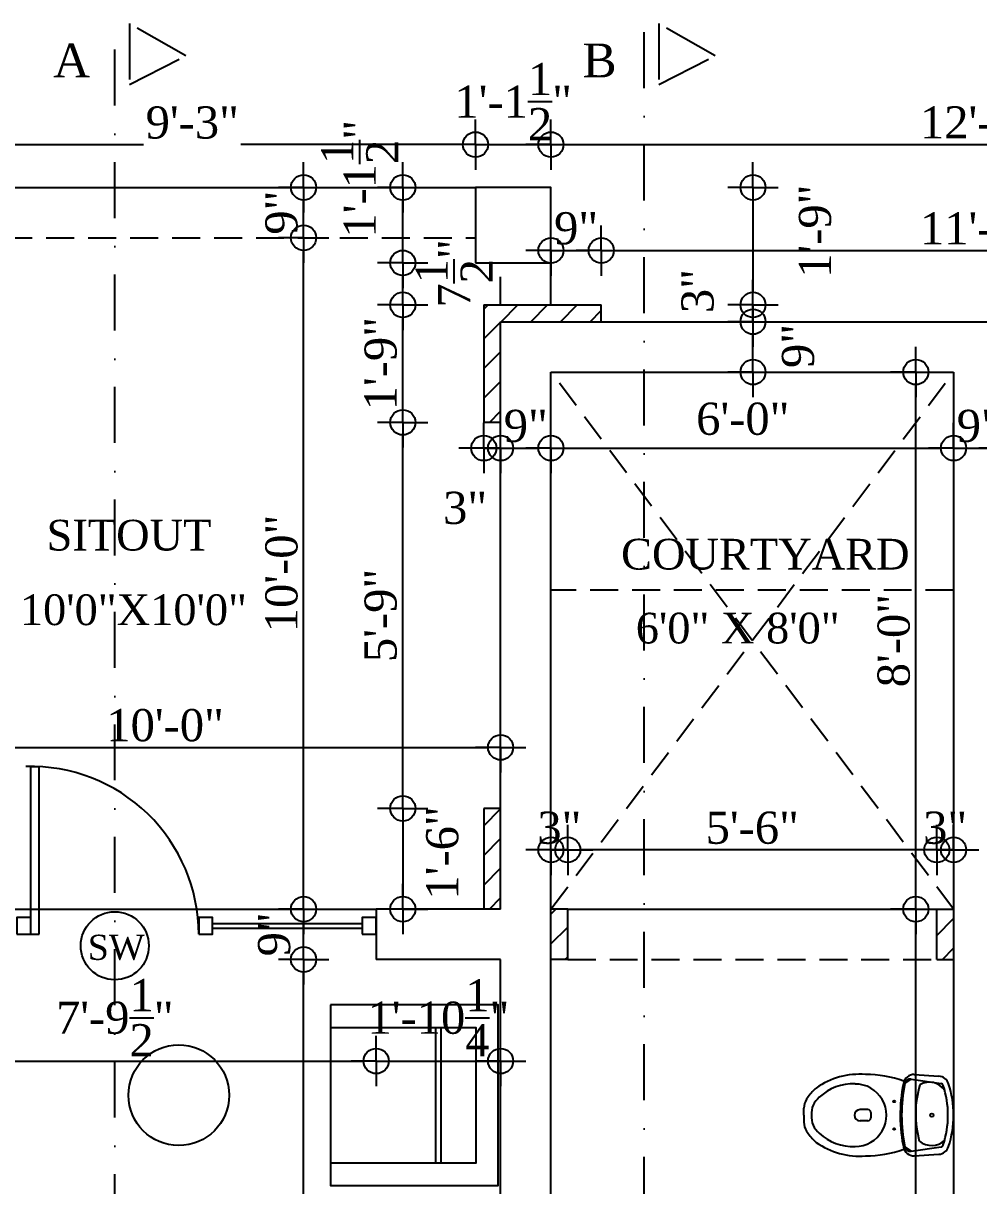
# Model space of a CAD drawing. Extents: x -4781 to 3971, y -2954 to -1072.
# Drawn here: x -2886.6 to -2715.7, y -1892.1 to -1684.3 of the extents above; entities that cross this region are included whole.
import ezdxf

# ---------------------------------------------------------------- set-up
doc = ezdxf.new("R2010")
doc.units = 0
doc.header["$LTSCALE"] = 20
doc.header["$MEASUREMENT"] = 0
doc.header["$PDMODE"] = 34
doc.linetypes.add('DASHDOT', pattern=[1, 0.5, -0.25, 0, -0.25])
doc.linetypes.add('HIDDEN', pattern=[0.375, 0.25, -0.125])
doc.layers.get('0').update_dxf_attribs({"linetype": 'CONTINUOUS'})
doc.layers.get('DEFPOINTS').update_dxf_attribs({"linetype": 'CONTINUOUS'})
for name, color, linetype in [('DIMLINE', 254, 'CONTINUOUS'), ('FURN', 10, 'CONTINUOUS'), ('glass', 4, 'CONTINUOUS'), ('PLUMBING', 6, 'CONTINUOUS'), ('sec', 13, 'DASHDOT'), ('text', 2, 'CONTINUOUS'), ('wall', 13, 'CONTINUOUS'), ('windowtext', 2, 'CONTINUOUS')]:
    doc.layers.add(name, color=color, linetype=linetype)
doc.styles.add('DIMTEXT', font='times_1.ttf')
doc.styles.add('style5', font='times_1.ttf')
doc.dimstyles.new('ARCH_48_0', dxfattribs={"dimtxt": 5.75, "dimasz": 2.25, "dimexe": 0.25, "dimexo": 0, "dimgap": 1, "dimtad": 1, "dimzin": 3, "dimdsep": 46, "dimlunit": 4, "dimtxsty": 'DIMTEXT', "dimblk": 'BLK', "dimcen": 0, "dimdle": 0.09375, "dimse1": 1, "dimse2": 1, "dimclrd": 254, "dimclrt": 3, "dimadec": 1, "dimazin": 0, "dimtfac": 1, "dimtix": 1, "dimtmove": 2, "dimatfit": 3, "dimldrblk": 'NONE', "dimfxl": 0.25, "dimtvp": 1.4625, "dimtolj": 1, "dimtzin": 15, "dimarcsym": 0})

# ---------------------------------------------------------------- blocks, each defined once
blk = doc.blocks.new('A$C43594A4A')
at = {"layer": 'FURN'}
for p, q in [((4, 19.78), (28.25, 19.78)), ((4, 18.77), (28.25, 18.77)), ((4, 0), (28.25, 0))]:
    blk.add_line(p, q, dxfattribs=at)
blk.add_lwpolyline([(0, 0), (4, 0), (4, 26), (28.25, 26), (28.25, 0), (32.25, 0), (32.25, 30), (0, 30)], close=True, dxfattribs=at)
blk = doc.blocks.new('200028')
at = {"layer": 'PLUMBING'}
for points in [[(4.51, 3.33, 1), (4.19, 3.33, 1)], [(4.19, -1.59, 1), (4.51, -1.59, 1)]]:
    blk.add_hatch(color=256, dxfattribs=at).paths.add_polyline_path(points)
for p, q in [((6.25, 6.51), (7.37, 7.3)), ((7.37, 7.3), (12.73, 6.53)), ((7.96, 8.15), (12.33, 7.85)), ((-11.79, 0.87), (-11.79, 2.11)), ((-11.79, 0.87), (-11.79, -0.37)), ((-0.34, 1.87), (-1.73, 1.87)), ((0.16, 1.37), (0.16, 0.37)), ((-0.34, -0.13), (-1.73, -0.13)), ((6.25, -4.77), (7.37, -5.57)), ((7.37, -5.57), (12.73, -4.79)), ((7.96, -6.42), (12.33, -6.11))]:
    blk.add_line(p, q, dxfattribs=at)
for centre, radius in [((4.35, 3.33), 0.156), ((11.09, 0.87), 0.312), ((4.35, -1.59), 0.156)]:
    blk.add_circle(centre, radius, dxfattribs=at)
for centre, radius, start, end in [((-1.79, -5.38), 13.57, 85.6873, 125.1099), ((-3.1, -2.14), 8.6, 86.8837, 133.6869), ((-2.58, 0.87), 5.57, 269.4196, 90.5804), ((-1.08, -13.97), 22.13, 71.0966, 89.1989), ((34.56, 0.87), 29.12, 168.7614, 192.0802), ((34.56, 0.87), 28.87, 168.7311, 191.2689), ((7.96, 6.15), 2, 90, 168.7614), ((7.23, 6.32), 1, 81.7925, 168.7311), ((26.7, 1.08), 18.5, 163.6925, 195.267), ((10.67, 3.52), 3.25, 32.7982, 121.967), ((12.19, 5.86), 2, 18.0394, 86.0298), ((12.66, 6.04), 0.5, 18.136, 81.7925), ((-3.12, 0.87), 18.1, 341.9606, 18.0394), ((-3.12, -1.48), 9.71, 134.7032, 147.6541), ((-7.84, 3.29), 3, 125.7546, 134.7032), ((-3.12, 0.87), 17.1, 341.864, 18.136), ((-8.79, 2.11), 3, 147.6541, 180), ((-6.7, 1.14), 3.75, 128.5444, 184.146), ((-6.7, 0.6), 3.75, 175.854, 231.4556), ((-1.73, 0.87), 1, 90, 180), ((-1.73, 0.87), 1, 180, 270), ((-0.34, 1.37), 0.5, 0, 90), ((-0.34, 0.37), 0.5, 270, 0), ((-8.79, -0.37), 3, 180, 212.3459), ((-3.12, 3.22), 9.71, 212.3459, 225.2968), ((-7.84, -1.55), 3, 225.2968, 234.2454), ((-1.79, 7.11), 13.57, 234.8901, 274.3127), ((-3.1, 3.88), 8.6, 226.3131, 273.1163), ((11.03, -1.03), 3.51, 231.7336, 311.9036), ((-1.08, 15.71), 22.13, 270.8011, 288.9034), ((7.96, -4.42), 2, 191.2386, 270), ((7.23, -4.58), 1, 191.2689, 278.2075), ((12.19, -4.12), 2, 273.9702, 341.9606), ((12.66, -4.3), 0.5, 278.2075, 341.864)]:
    blk.add_arc(centre, radius, start, end, dxfattribs=at)
blk = doc.blocks.new('BLK')
for q in [(0, 2), (-2, 0), (2, 0), (0, -2)]:
    blk.add_line((0, 0), q)
blk.add_circle((0, 0), 1)
blk = doc.blocks.new('*D373')
at = {"layer": 'DEFPOINTS', "color": 0, "lineweight": -2, "transparency": 16777216}
for p in [(-2916.96, -1851.65), (-2823.46, -1851.65), (-2823.46, -1869.8)]:
    blk.add_point(p, dxfattribs=at)
at = {"layer": 'DIMLINE', "color": 254, "lineweight": -2, "transparency": 16777216}
blk.add_line((-2914.71, -1869.8), (-2825.71, -1869.8), dxfattribs=at)
at = {"layer": 'DIMLINE', "color": 254, "lineweight": -2, "transparency": 16777216, "xscale": 2.25, "yscale": 2.25, "zscale": 2.25, "rotation": 180}
blk.add_blockref('BLK', (-2916.96, -1869.8), dxfattribs=at)
at = {"layer": 'DIMLINE', "color": 254, "lineweight": -2, "transparency": 16777216, "xscale": 2.25, "yscale": 2.25, "zscale": 2.25}
blk.add_blockref('BLK', (-2823.46, -1869.8), dxfattribs=at)
at = {"layer": 'DIMLINE', "color": 3, "lineweight": -2, "transparency": 16777216, "insert": (-2870.21, -1862.05), "char_height": 5.75, "attachment_point": 5, "style": 'DIMTEXT'}
blk.add_mtext('\\A1;7\'-9{\\H1.000000x;\\S1/2;}"', dxfattribs=at)
blk = doc.blocks.new('_None')
blk = doc.blocks.new('*D374')
at = {"layer": 'DEFPOINTS', "color": 0, "lineweight": -2, "transparency": 16777216}
for p in [(-2823.46, -1851.65), (-2801.21, -1856.15), (-2801.21, -1869.8)]:
    blk.add_point(p, dxfattribs=at)
at = {"layer": 'DIMLINE', "color": 254, "lineweight": -2, "transparency": 16777216}
for p, q in [((-2825.71, -1869.8), (-2827.96, -1869.8)), ((-2823.46, -1869.8), (-2801.21, -1869.8)), ((-2798.96, -1869.8), (-2796.71, -1869.8))]:
    blk.add_line(p, q, dxfattribs=at)
at = {"layer": 'DIMLINE', "color": 254, "lineweight": -2, "transparency": 16777216, "xscale": 2.25, "yscale": 2.25, "zscale": 2.25}
blk.add_blockref('BLK', (-2823.46, -1869.8), dxfattribs=at)
at = {"layer": 'DIMLINE', "color": 254, "lineweight": -2, "transparency": 16777216, "xscale": 2.25, "yscale": 2.25, "zscale": 2.25, "rotation": 180}
blk.add_blockref('BLK', (-2801.21, -1869.8), dxfattribs=at)
at = {"layer": 'DIMLINE', "color": 3, "lineweight": -2, "transparency": 16777216, "insert": (-2812.33, -1862.06), "char_height": 5.75, "attachment_point": 5, "style": 'DIMTEXT'}
blk.add_mtext('\\A1;1\'-10{\\H1.000000x;\\S1/4;}"', dxfattribs=at)
blk = doc.blocks.new('*D376')
at = {"layer": 'DEFPOINTS', "color": 0, "lineweight": -2, "transparency": 16777216}
for p in [(-2836.45, -1851.65), (-2823.46, -1851.65), (-2801.21, -2031.65)]:
    blk.add_point(p, dxfattribs=at)
at = {"layer": 'DIMLINE', "color": 254, "lineweight": -2, "transparency": 16777216}
blk.add_line((-2836.45, -2029.4), (-2836.45, -1853.9), dxfattribs=at)
at = {"layer": 'DIMLINE', "color": 254, "lineweight": -2, "transparency": 16777216, "xscale": 2.25, "yscale": 2.25, "zscale": 2.25}
for p, rotation in [((-2836.45, -1851.65), 90), ((-2836.45, -2031.65), 270)]:
    blk.add_blockref('BLK', p, dxfattribs=dict(at, rotation=rotation))
at = {"layer": 'DIMLINE', "color": 3, "lineweight": -2, "transparency": 16777216, "insert": (-2840.37, -1941.65), "char_height": 5.75, "attachment_point": 5, "rotation": 90, "style": 'DIMTEXT'}
blk.add_mtext('\\A1;15\'-0"', dxfattribs=at)
blk = doc.blocks.new('*D377')
at = {"layer": 'DEFPOINTS', "color": 0, "lineweight": -2, "transparency": 16777216}
for p in [(-2836.45, -1842.65), (-2814.21, -1842.65), (-2823.46, -1851.65)]:
    blk.add_point(p, dxfattribs=at)
at = {"layer": 'DIMLINE', "color": 254, "lineweight": -2, "transparency": 16777216}
blk.add_line((-2836.45, -1849.4), (-2836.45, -1844.9), dxfattribs=at)
at = {"layer": 'DIMLINE', "color": 254, "lineweight": -2, "transparency": 16777216, "xscale": 2.25, "yscale": 2.25, "zscale": 2.25}
for p, rotation in [((-2836.45, -1842.65), 90), ((-2836.45, -1851.65), 270)]:
    blk.add_blockref('BLK', p, dxfattribs=dict(at, rotation=rotation))
at = {"layer": 'DIMLINE', "color": 3, "lineweight": -2, "transparency": 16777216, "insert": (-2841.69, -1847.15), "char_height": 5.75, "attachment_point": 5, "rotation": 90, "style": 'DIMTEXT'}
blk.add_mtext('\\A1;9"', dxfattribs=at)
blk = doc.blocks.new('*D390')
at = {"layer": 'DEFPOINTS', "color": 0, "lineweight": -2, "transparency": 16777216}
for p in [(-2756.21, -1842.65), (-2726.97, -1842.65), (-2752.68, -1983.65)]:
    blk.add_point(p, dxfattribs=at)
at = {"layer": 'DIMLINE', "color": 254, "lineweight": -2, "transparency": 16777216}
blk.add_line((-2726.97, -1981.4), (-2726.97, -1844.9), dxfattribs=at)
at = {"layer": 'DIMLINE', "color": 254, "lineweight": -2, "transparency": 16777216, "xscale": 2.25, "yscale": 2.25, "zscale": 2.25}
for p, rotation in [((-2726.97, -1842.65), 90), ((-2726.97, -1983.65), 270)]:
    blk.add_blockref('BLK', p, dxfattribs=dict(at, rotation=rotation))
at = {"layer": 'DIMLINE', "color": 3, "lineweight": -2, "transparency": 16777216, "insert": (-2730.9, -1913.15), "char_height": 5.75, "attachment_point": 5, "rotation": 90, "style": 'DIMTEXT'}
blk.add_mtext('\\A1;11\'-9"', dxfattribs=at)
blk = doc.blocks.new('*D391')
at = {"layer": 'DEFPOINTS', "color": 0, "lineweight": -2, "transparency": 16777216}
for p in [(-2778.71, -1746.65), (-2726.97, -1746.65), (-2789.21, -1842.65)]:
    blk.add_point(p, dxfattribs=at)
at = {"layer": 'DIMLINE', "color": 254, "lineweight": -2, "transparency": 16777216}
blk.add_line((-2726.97, -1840.4), (-2726.97, -1748.9), dxfattribs=at)
at = {"layer": 'DIMLINE', "color": 254, "lineweight": -2, "transparency": 16777216, "xscale": 2.25, "yscale": 2.25, "zscale": 2.25}
for p, rotation in [((-2726.97, -1746.65), 90), ((-2726.97, -1842.65), 270)]:
    blk.add_blockref('BLK', p, dxfattribs=dict(at, rotation=rotation))
at = {"layer": 'DIMLINE', "color": 3, "lineweight": -2, "transparency": 16777216, "insert": (-2730.89, -1794.65), "char_height": 5.75, "attachment_point": 5, "rotation": 90, "style": 'DIMTEXT'}
blk.add_mtext('\\A1;8\'-0"', dxfattribs=at)
blk = doc.blocks.new('*D392')
at = {"layer": 'DEFPOINTS', "color": 0, "lineweight": -2, "transparency": 16777216}
for p in [(-2774.82, -1737.65), (-2756.08, -1737.65), (-2773, -1746.65)]:
    blk.add_point(p, dxfattribs=at)
at = {"layer": 'DIMLINE', "color": 254, "lineweight": -2, "transparency": 16777216}
blk.add_line((-2756.08, -1744.4), (-2756.08, -1739.9), dxfattribs=at)
at = {"layer": 'DIMLINE', "color": 254, "lineweight": -2, "transparency": 16777216, "xscale": 2.25, "yscale": 2.25, "zscale": 2.25}
for p, rotation in [((-2756.08, -1737.65), 90), ((-2756.08, -1746.65), 270)]:
    blk.add_blockref('BLK', p, dxfattribs=dict(at, rotation=rotation))
at = {"layer": 'DIMLINE', "color": 3, "lineweight": -2, "transparency": 16777216, "insert": (-2748.01, -1741.99), "char_height": 5.75, "attachment_point": 5, "rotation": 90, "style": 'DIMTEXT'}
blk.add_mtext('\\A1;9"', dxfattribs=at)
blk = doc.blocks.new('*D393')
at = {"layer": 'DEFPOINTS', "color": 0, "lineweight": -2, "transparency": 16777216}
for p in [(-2792.21, -1746.65), (-2720.21, -1748.18), (-2720.21, -1760.24)]:
    blk.add_point(p, dxfattribs=at)
at = {"layer": 'DIMLINE', "color": 254, "lineweight": -2, "transparency": 16777216}
blk.add_line((-2789.96, -1760.24), (-2722.46, -1760.24), dxfattribs=at)
at = {"layer": 'DIMLINE', "color": 254, "lineweight": -2, "transparency": 16777216, "xscale": 2.25, "yscale": 2.25, "zscale": 2.25, "rotation": 180}
blk.add_blockref('BLK', (-2792.21, -1760.24), dxfattribs=at)
at = {"layer": 'DIMLINE', "color": 254, "lineweight": -2, "transparency": 16777216, "xscale": 2.25, "yscale": 2.25, "zscale": 2.25}
blk.add_blockref('BLK', (-2720.21, -1760.24), dxfattribs=at)
at = {"layer": 'DIMLINE', "color": 3, "lineweight": -2, "transparency": 16777216, "insert": (-2757.9, -1755.04), "char_height": 5.75, "attachment_point": 5, "style": 'DIMTEXT'}
blk.add_mtext('\\A1;6\'-0"', dxfattribs=at)
blk = doc.blocks.new('*D394')
at = {"layer": 'DEFPOINTS', "color": 0, "lineweight": -2, "transparency": 16777216}
for p in [(-2711.21, -1760.24), (-2720.21, -1769.61), (-2711.21, -1769.61)]:
    blk.add_point(p, dxfattribs=at)
at = {"layer": 'DIMLINE', "color": 254, "lineweight": -2, "transparency": 16777216}
blk.add_line((-2717.96, -1760.24), (-2713.46, -1760.24), dxfattribs=at)
at = {"layer": 'DIMLINE', "color": 254, "lineweight": -2, "transparency": 16777216, "xscale": 2.25, "yscale": 2.25, "zscale": 2.25, "rotation": 180}
blk.add_blockref('BLK', (-2720.21, -1760.24), dxfattribs=at)
at = {"layer": 'DIMLINE', "color": 254, "lineweight": -2, "transparency": 16777216, "xscale": 2.25, "yscale": 2.25, "zscale": 2.25}
blk.add_blockref('BLK', (-2711.21, -1760.24), dxfattribs=at)
at = {"layer": 'DIMLINE', "color": 3, "lineweight": -2, "transparency": 16777216, "insert": (-2715.71, -1756.31), "char_height": 5.75, "attachment_point": 5, "style": 'DIMTEXT'}
blk.add_mtext('\\A1;9"', dxfattribs=at)
blk = doc.blocks.new('*D396')
at = {"layer": 'DEFPOINTS', "color": 0, "lineweight": -2, "transparency": 16777216}
for p in [(-2789.21, -1832.06), (-2789.21, -1842.65), (-2723.21, -1842.65)]:
    blk.add_point(p, dxfattribs=at)
at = {"layer": 'DIMLINE', "color": 254, "lineweight": -2, "transparency": 16777216}
blk.add_line((-2725.46, -1832.06), (-2786.96, -1832.06), dxfattribs=at)
at = {"layer": 'DIMLINE', "color": 254, "lineweight": -2, "transparency": 16777216, "xscale": 2.25, "yscale": 2.25, "zscale": 2.25, "rotation": 180}
blk.add_blockref('BLK', (-2789.21, -1832.06), dxfattribs=at)
at = {"layer": 'DIMLINE', "color": 254, "lineweight": -2, "transparency": 16777216, "xscale": 2.25, "yscale": 2.25, "zscale": 2.25}
blk.add_blockref('BLK', (-2723.21, -1832.06), dxfattribs=at)
at = {"layer": 'DIMLINE', "color": 3, "lineweight": -2, "transparency": 16777216, "insert": (-2756.21, -1828.13), "char_height": 5.75, "attachment_point": 5, "style": 'DIMTEXT'}
blk.add_mtext('\\A1;5\'-6"', dxfattribs=at)
blk = doc.blocks.new('*D422')
at = {"layer": 'DEFPOINTS', "color": 0, "lineweight": -2, "transparency": 16777216}
for p in [(-2818.71, -1755.65), (-2801.21, -1755.65), (-2804.21, -1824.65)]:
    blk.add_point(p, dxfattribs=at)
at = {"layer": 'DIMLINE', "color": 254, "lineweight": -2, "transparency": 16777216}
blk.add_line((-2818.71, -1822.4), (-2818.71, -1757.9), dxfattribs=at)
at = {"layer": 'DIMLINE', "color": 254, "lineweight": -2, "transparency": 16777216, "xscale": 2.25, "yscale": 2.25, "zscale": 2.25}
for p, rotation in [((-2818.71, -1755.65), 90), ((-2818.71, -1824.65), 270)]:
    blk.add_blockref('BLK', p, dxfattribs=dict(at, rotation=rotation))
at = {"layer": 'DIMLINE', "color": 3, "lineweight": -2, "transparency": 16777216, "insert": (-2822.65, -1790.15), "char_height": 5.75, "attachment_point": 5, "rotation": 90, "style": 'DIMTEXT'}
blk.add_mtext('\\A1;5\'-9"', dxfattribs=at)
blk = doc.blocks.new('*D423')
at = {"layer": 'DEFPOINTS', "color": 0, "lineweight": -2, "transparency": 16777216}
for p in [(-2818.71, -1713.65), (-2805.71, -1713.65), (-2805.71, -1727.15)]:
    blk.add_point(p, dxfattribs=at)
at = {"layer": 'DIMLINE', "color": 254, "lineweight": -2, "transparency": 16777216}
blk.add_line((-2818.71, -1724.9), (-2818.71, -1715.9), dxfattribs=at)
at = {"layer": 'DIMLINE', "color": 254, "lineweight": -2, "transparency": 16777216, "xscale": 2.25, "yscale": 2.25, "zscale": 2.25}
for p, rotation in [((-2818.71, -1713.65), 90), ((-2818.71, -1727.15), 270)]:
    blk.add_blockref('BLK', p, dxfattribs=dict(at, rotation=rotation))
at = {"layer": 'DIMLINE', "color": 3, "lineweight": -2, "transparency": 16777216, "insert": (-2826.41, -1712.1), "char_height": 5.75, "attachment_point": 5, "rotation": 90, "style": 'DIMTEXT'}
blk.add_mtext('\\A1;1\'-1{\\H1.000000x;\\S1/2;}"', dxfattribs=at)
blk = doc.blocks.new('*D424')
at = {"layer": 'DEFPOINTS', "color": 0, "lineweight": -2, "transparency": 16777216}
for p in [(-2792.21, -1706), (-2805.71, -1713.65), (-2792.21, -1713.65)]:
    blk.add_point(p, dxfattribs=at)
at = {"layer": 'DIMLINE', "color": 254, "lineweight": -2, "transparency": 16777216}
for p, q in [((-2807.96, -1706), (-2810.21, -1706)), ((-2805.71, -1706), (-2792.21, -1706)), ((-2789.96, -1706), (-2787.71, -1706))]:
    blk.add_line(p, q, dxfattribs=at)
at = {"layer": 'DIMLINE', "color": 254, "lineweight": -2, "transparency": 16777216, "xscale": 2.25, "yscale": 2.25, "zscale": 2.25}
blk.add_blockref('BLK', (-2805.71, -1706), dxfattribs=at)
at = {"layer": 'DIMLINE', "color": 254, "lineweight": -2, "transparency": 16777216, "xscale": 2.25, "yscale": 2.25, "zscale": 2.25, "rotation": 180}
blk.add_blockref('BLK', (-2792.21, -1706), dxfattribs=at)
at = {"layer": 'DIMLINE', "color": 3, "lineweight": -2, "transparency": 16777216, "insert": (-2798.96, -1698.31), "char_height": 5.75, "attachment_point": 5, "style": 'DIMTEXT'}
blk.add_mtext('\\A1;1\'-1{\\H1.000000x;\\S1/2;}"', dxfattribs=at)
blk = doc.blocks.new('*D426')
at = {"layer": 'DEFPOINTS', "color": 0, "lineweight": -2, "transparency": 16777216}
for p in [(-2805.71, -1706), (-2805.71, -1713.65), (-2916.71, -1714.59)]:
    blk.add_point(p, dxfattribs=at)
at = {"layer": 'DIMLINE', "color": 254, "lineweight": -2, "transparency": 16777216}
for p, q in [((-2914.46, -1706), (-2865.06, -1706)), ((-2807.96, -1706), (-2847.65, -1706))]:
    blk.add_line(p, q, dxfattribs=at)
at = {"layer": 'DIMLINE', "color": 254, "lineweight": -2, "transparency": 16777216, "xscale": 2.25, "yscale": 2.25, "zscale": 2.25, "rotation": 180}
blk.add_blockref('BLK', (-2916.71, -1706), dxfattribs=at)
at = {"layer": 'DIMLINE', "color": 254, "lineweight": -2, "transparency": 16777216, "xscale": 2.25, "yscale": 2.25, "zscale": 2.25}
blk.add_blockref('BLK', (-2805.71, -1706), dxfattribs=at)
at = {"layer": 'DIMLINE', "color": 3, "lineweight": -2, "transparency": 16777216, "insert": (-2856.35, -1702.08), "char_height": 5.75, "attachment_point": 5, "style": 'DIMTEXT'}
blk.add_mtext('\\A1;9\'-3"', dxfattribs=at)
blk = doc.blocks.new('*D429')
at = {"layer": 'DEFPOINTS', "color": 0, "lineweight": -2, "transparency": 16777216}
for p in [(-2921.21, -1805.95), (-2801.21, -1808.77), (-2801.21, -1813.74)]:
    blk.add_point(p, dxfattribs=at)
at = {"layer": 'DIMLINE', "color": 254, "lineweight": -2, "transparency": 16777216}
blk.add_line((-2918.96, -1813.74), (-2803.46, -1813.74), dxfattribs=at)
at = {"layer": 'DIMLINE', "color": 254, "lineweight": -2, "transparency": 16777216, "xscale": 2.25, "yscale": 2.25, "zscale": 2.25, "rotation": 180}
blk.add_blockref('BLK', (-2921.21, -1813.74), dxfattribs=at)
at = {"layer": 'DIMLINE', "color": 254, "lineweight": -2, "transparency": 16777216, "xscale": 2.25, "yscale": 2.25, "zscale": 2.25}
blk.add_blockref('BLK', (-2801.21, -1813.74), dxfattribs=at)
at = {"layer": 'DIMLINE', "color": 3, "lineweight": -2, "transparency": 16777216, "insert": (-2861.21, -1809.81), "char_height": 5.75, "attachment_point": 5, "style": 'DIMTEXT'}
blk.add_mtext('\\A1;10\'-0"', dxfattribs=at)
blk = doc.blocks.new('*D431')
at = {"layer": 'DEFPOINTS', "color": 0, "lineweight": -2, "transparency": 16777216}
for p in [(-2792.21, -1760.24), (-2792.21, -1778.94), (-2801.21, -1792.6)]:
    blk.add_point(p, dxfattribs=at)
at = {"layer": 'DIMLINE', "color": 254, "lineweight": -2, "transparency": 16777216}
blk.add_line((-2798.96, -1760.24), (-2794.46, -1760.24), dxfattribs=at)
at = {"layer": 'DIMLINE', "color": 254, "lineweight": -2, "transparency": 16777216, "xscale": 2.25, "yscale": 2.25, "zscale": 2.25, "rotation": 180}
blk.add_blockref('BLK', (-2801.21, -1760.24), dxfattribs=at)
at = {"layer": 'DIMLINE', "color": 254, "lineweight": -2, "transparency": 16777216, "xscale": 2.25, "yscale": 2.25, "zscale": 2.25}
blk.add_blockref('BLK', (-2792.21, -1760.24), dxfattribs=at)
at = {"layer": 'DIMLINE', "color": 3, "lineweight": -2, "transparency": 16777216, "insert": (-2796.71, -1756.31), "char_height": 5.75, "attachment_point": 5, "style": 'DIMTEXT'}
blk.add_mtext('\\A1;9"', dxfattribs=at)
blk = doc.blocks.new('*D441')
at = {"layer": 'DEFPOINTS', "color": 0, "lineweight": -2, "transparency": 16777216}
for p in [(-2639.21, -1706), (-2792.21, -1730.15), (-2639.21, -1737.65)]:
    blk.add_point(p, dxfattribs=at)
at = {"layer": 'DIMLINE', "color": 254, "lineweight": -2, "transparency": 16777216}
blk.add_line((-2789.96, -1706), (-2641.46, -1706), dxfattribs=at)
at = {"layer": 'DIMLINE', "color": 254, "lineweight": -2, "transparency": 16777216, "xscale": 2.25, "yscale": 2.25, "zscale": 2.25, "rotation": 180}
blk.add_blockref('BLK', (-2792.21, -1706), dxfattribs=at)
at = {"layer": 'DIMLINE', "color": 254, "lineweight": -2, "transparency": 16777216, "xscale": 2.25, "yscale": 2.25, "zscale": 2.25}
blk.add_blockref('BLK', (-2639.21, -1706), dxfattribs=at)
at = {"layer": 'DIMLINE', "color": 3, "lineweight": -2, "transparency": 16777216, "insert": (-2715.71, -1702.07), "char_height": 5.75, "attachment_point": 5, "style": 'DIMTEXT'}
blk.add_mtext('\\A1;12\'-9"', dxfattribs=at)
blk = doc.blocks.new('*D442')
at = {"layer": 'DEFPOINTS', "color": 0, "lineweight": -2, "transparency": 16777216}
for p in [(-2792.21, -1713.65), (-2792.21, -1734.65), (-2756.08, -1734.65)]:
    blk.add_point(p, dxfattribs=at)
at = {"layer": 'DIMLINE', "color": 254, "lineweight": -2, "transparency": 16777216}
blk.add_line((-2756.08, -1715.9), (-2756.08, -1732.4), dxfattribs=at)
at = {"layer": 'DIMLINE', "color": 254, "lineweight": -2, "transparency": 16777216, "xscale": 2.25, "yscale": 2.25, "zscale": 2.25}
for p, rotation in [((-2756.08, -1713.65), 90), ((-2756.08, -1734.65), 270)]:
    blk.add_blockref('BLK', p, dxfattribs=dict(at, rotation=rotation))
at = {"layer": 'DIMLINE', "color": 3, "lineweight": -2, "transparency": 16777216, "insert": (-2744.97, -1721.47), "char_height": 5.75, "attachment_point": 5, "rotation": 90, "style": 'DIMTEXT'}
blk.add_mtext('\\A1;1\'-9"', dxfattribs=at)
blk = doc.blocks.new('*D460')
at = {"layer": 'DEFPOINTS', "color": 0, "lineweight": -2, "transparency": 16777216}
for p in [(-2841.82, -1722.65), (-2836.45, -1722.65), (-2841.82, -1842.65)]:
    blk.add_point(p, dxfattribs=at)
at = {"layer": 'DIMLINE', "color": 254, "lineweight": -2, "transparency": 16777216}
blk.add_line((-2836.45, -1840.4), (-2836.45, -1724.9), dxfattribs=at)
at = {"layer": 'DIMLINE', "color": 254, "lineweight": -2, "transparency": 16777216, "xscale": 2.25, "yscale": 2.25, "zscale": 2.25}
for p, rotation in [((-2836.45, -1722.65), 90), ((-2836.45, -1842.65), 270)]:
    blk.add_blockref('BLK', p, dxfattribs=dict(at, rotation=rotation))
at = {"layer": 'DIMLINE', "color": 3, "lineweight": -2, "transparency": 16777216, "insert": (-2840.37, -1782.65), "char_height": 5.75, "attachment_point": 5, "rotation": 90, "style": 'DIMTEXT'}
blk.add_mtext('\\A1;10\'-0"', dxfattribs=at)
blk = doc.blocks.new('*D461')
at = {"layer": 'DEFPOINTS', "color": 0, "lineweight": -2, "transparency": 16777216}
for p in [(-2850.77, -1713.65), (-2836.45, -1713.65), (-2850.77, -1722.65)]:
    blk.add_point(p, dxfattribs=at)
at = {"layer": 'DIMLINE', "color": 254, "lineweight": -2, "transparency": 16777216}
blk.add_line((-2836.45, -1720.4), (-2836.45, -1715.9), dxfattribs=at)
at = {"layer": 'DIMLINE', "color": 254, "lineweight": -2, "transparency": 16777216, "xscale": 2.25, "yscale": 2.25, "zscale": 2.25}
for p, rotation in [((-2836.45, -1713.65), 90), ((-2836.45, -1722.65), 270)]:
    blk.add_blockref('BLK', p, dxfattribs=dict(at, rotation=rotation))
at = {"layer": 'DIMLINE', "color": 3, "lineweight": -2, "transparency": 16777216, "insert": (-2840.38, -1718.15), "char_height": 5.75, "attachment_point": 5, "rotation": 90, "style": 'DIMTEXT'}
blk.add_mtext('\\A1;9"', dxfattribs=at)
blk = doc.blocks.new('*D464')
at = {"layer": 'DEFPOINTS', "color": 0, "lineweight": -2, "transparency": 16777216}
for p in [(-2783.21, -1734.65), (-2778.71, -1737.65), (-2756.08, -1737.65)]:
    blk.add_point(p, dxfattribs=at)
at = {"layer": 'DIMLINE', "color": 254, "lineweight": -2, "transparency": 16777216}
for p, q in [((-2756.08, -1732.4), (-2756.08, -1730.15)), ((-2756.08, -1734.65), (-2756.08, -1737.65)), ((-2756.08, -1739.9), (-2756.08, -1742.15))]:
    blk.add_line(p, q, dxfattribs=at)
at = {"layer": 'DIMLINE', "color": 254, "lineweight": -2, "transparency": 16777216, "xscale": 2.25, "yscale": 2.25, "zscale": 2.25}
for p, rotation in [((-2756.08, -1734.65), 270), ((-2756.08, -1737.65), 90)]:
    blk.add_blockref('BLK', p, dxfattribs=dict(at, rotation=rotation))
at = {"layer": 'DIMLINE', "color": 3, "lineweight": -2, "transparency": 16777216, "insert": (-2765.97, -1732.18), "char_height": 5.75, "attachment_point": 5, "rotation": 90, "style": 'DIMTEXT'}
blk.add_mtext('\\A1;3"', dxfattribs=at)
blk = doc.blocks.new('*D466')
at = {"layer": 'DEFPOINTS', "color": 0, "lineweight": -2, "transparency": 16777216}
for p in [(-2804.21, -1824.65), (-2818.71, -1842.65), (-2814.46, -1842.65)]:
    blk.add_point(p, dxfattribs=at)
at = {"layer": 'DIMLINE', "color": 254, "lineweight": -2, "transparency": 16777216}
blk.add_line((-2818.71, -1826.9), (-2818.71, -1840.4), dxfattribs=at)
at = {"layer": 'DIMLINE', "color": 254, "lineweight": -2, "transparency": 16777216, "xscale": 2.25, "yscale": 2.25, "zscale": 2.25}
for p, rotation in [((-2818.71, -1824.65), 90), ((-2818.71, -1842.65), 270)]:
    blk.add_blockref('BLK', p, dxfattribs=dict(at, rotation=rotation))
at = {"layer": 'DIMLINE', "color": 3, "lineweight": -2, "transparency": 16777216, "insert": (-2811.62, -1832.6), "char_height": 5.75, "attachment_point": 5, "rotation": 90, "style": 'DIMTEXT'}
blk.add_mtext('\\A1;1\'-6"', dxfattribs=at)
blk = doc.blocks.new('*D467')
at = {"layer": 'DEFPOINTS', "color": 0, "lineweight": -2, "transparency": 16777216}
for p in [(-2818.71, -1727.15), (-2805.71, -1727.15), (-2804.21, -1734.65)]:
    blk.add_point(p, dxfattribs=at)
at = {"layer": 'DIMLINE', "color": 254, "lineweight": -2, "transparency": 16777216}
blk.add_line((-2818.71, -1732.4), (-2818.71, -1729.4), dxfattribs=at)
at = {"layer": 'DIMLINE', "color": 254, "lineweight": -2, "transparency": 16777216, "xscale": 2.25, "yscale": 2.25, "zscale": 2.25}
for p, rotation in [((-2818.71, -1727.15), 90), ((-2818.71, -1734.65), 270)]:
    blk.add_blockref('BLK', p, dxfattribs=dict(at, rotation=rotation))
at = {"layer": 'DIMLINE', "color": 3, "lineweight": -2, "transparency": 16777216, "insert": (-2809.53, -1729.03), "char_height": 5.75, "attachment_point": 5, "rotation": 90, "style": 'DIMTEXT'}
blk.add_mtext('\\A1;7{\\H1.000000x;\\S1/2;}"', dxfattribs=at)
blk = doc.blocks.new('*D468')
at = {"layer": 'DEFPOINTS', "color": 0, "lineweight": -2, "transparency": 16777216}
for p in [(-2783.21, -1724.93), (-2792.21, -1730.9), (-2783.21, -1734.65)]:
    blk.add_point(p, dxfattribs=at)
at = {"layer": 'DIMLINE', "color": 254, "lineweight": -2, "transparency": 16777216}
blk.add_line((-2789.96, -1724.93), (-2785.46, -1724.93), dxfattribs=at)
at = {"layer": 'DIMLINE', "color": 254, "lineweight": -2, "transparency": 16777216, "xscale": 2.25, "yscale": 2.25, "zscale": 2.25, "rotation": 180}
blk.add_blockref('BLK', (-2792.21, -1724.93), dxfattribs=at)
at = {"layer": 'DIMLINE', "color": 254, "lineweight": -2, "transparency": 16777216, "xscale": 2.25, "yscale": 2.25, "zscale": 2.25}
blk.add_blockref('BLK', (-2783.21, -1724.93), dxfattribs=at)
at = {"layer": 'DIMLINE', "color": 3, "lineweight": -2, "transparency": 16777216, "insert": (-2787.71, -1720.99), "char_height": 5.75, "attachment_point": 5, "style": 'DIMTEXT'}
blk.add_mtext('\\A1;9"', dxfattribs=at)
blk = doc.blocks.new('*D469')
at = {"layer": 'DEFPOINTS', "color": 0, "lineweight": -2, "transparency": 16777216}
for p in [(-2648.21, -1724.93), (-2783.21, -1734.65), (-2648.21, -1734.65)]:
    blk.add_point(p, dxfattribs=at)
at = {"layer": 'DIMLINE', "color": 254, "lineweight": -2, "transparency": 16777216}
blk.add_line((-2780.96, -1724.93), (-2650.46, -1724.93), dxfattribs=at)
at = {"layer": 'DIMLINE', "color": 254, "lineweight": -2, "transparency": 16777216, "xscale": 2.25, "yscale": 2.25, "zscale": 2.25, "rotation": 180}
blk.add_blockref('BLK', (-2783.21, -1724.93), dxfattribs=at)
at = {"layer": 'DIMLINE', "color": 254, "lineweight": -2, "transparency": 16777216, "xscale": 2.25, "yscale": 2.25, "zscale": 2.25}
blk.add_blockref('BLK', (-2648.21, -1724.93), dxfattribs=at)
at = {"layer": 'DIMLINE', "color": 3, "lineweight": -2, "transparency": 16777216, "insert": (-2715.71, -1721), "char_height": 5.75, "attachment_point": 5, "style": 'DIMTEXT'}
blk.add_mtext('\\A1;11\'-3"', dxfattribs=at)
blk = doc.blocks.new('*D482')
at = {"layer": 'DEFPOINTS', "color": 0, "lineweight": -2, "transparency": 16777216}
for p in [(-2818.71, -1734.65), (-2804.21, -1734.65), (-2804.21, -1755.65)]:
    blk.add_point(p, dxfattribs=at)
at = {"layer": 'DIMLINE', "color": 254, "lineweight": -2, "transparency": 16777216}
blk.add_line((-2818.71, -1753.4), (-2818.71, -1736.9), dxfattribs=at)
at = {"layer": 'DIMLINE', "color": 254, "lineweight": -2, "transparency": 16777216, "xscale": 2.25, "yscale": 2.25, "zscale": 2.25}
for p, rotation in [((-2818.71, -1734.65), 90), ((-2818.71, -1755.65), 270)]:
    blk.add_blockref('BLK', p, dxfattribs=dict(at, rotation=rotation))
at = {"layer": 'DIMLINE', "color": 3, "lineweight": -2, "transparency": 16777216, "insert": (-2822.65, -1745.15), "char_height": 5.75, "attachment_point": 5, "rotation": 90, "style": 'DIMTEXT'}
blk.add_mtext('\\A1;1\'-9"', dxfattribs=at)
blk = doc.blocks.new('*D483')
at = {"layer": 'DEFPOINTS', "color": 0, "lineweight": -2, "transparency": 16777216}
for p in [(-2804.21, -1755.65), (-2801.21, -1755.74), (-2801.21, -1760.24)]:
    blk.add_point(p, dxfattribs=at)
at = {"layer": 'DIMLINE', "color": 254, "lineweight": -2, "transparency": 16777216}
for p, q in [((-2806.46, -1760.24), (-2808.71, -1760.24)), ((-2804.21, -1760.24), (-2801.21, -1760.24)), ((-2798.96, -1760.24), (-2796.71, -1760.24))]:
    blk.add_line(p, q, dxfattribs=at)
at = {"layer": 'DIMLINE', "color": 254, "lineweight": -2, "transparency": 16777216, "xscale": 2.25, "yscale": 2.25, "zscale": 2.25}
blk.add_blockref('BLK', (-2804.21, -1760.24), dxfattribs=at)
at = {"layer": 'DIMLINE', "color": 254, "lineweight": -2, "transparency": 16777216, "xscale": 2.25, "yscale": 2.25, "zscale": 2.25, "rotation": 180}
blk.add_blockref('BLK', (-2801.21, -1760.24), dxfattribs=at)
at = {"layer": 'DIMLINE', "color": 3, "lineweight": -2, "transparency": 16777216, "insert": (-2807.56, -1770.96), "char_height": 5.75, "attachment_point": 5, "style": 'DIMTEXT'}
blk.add_mtext('\\A1;3"', dxfattribs=at)
blk = doc.blocks.new('*D485')
at = {"layer": 'DEFPOINTS', "color": 0, "lineweight": -2, "transparency": 16777216}
for p in [(-2792.21, -1832.06), (-2792.21, -1842.65), (-2789.21, -1842.65)]:
    blk.add_point(p, dxfattribs=at)
at = {"layer": 'DIMLINE', "color": 254, "lineweight": -2, "transparency": 16777216}
for p, q in [((-2794.46, -1832.06), (-2796.71, -1832.06)), ((-2789.21, -1832.06), (-2792.21, -1832.06)), ((-2786.96, -1832.06), (-2784.71, -1832.06))]:
    blk.add_line(p, q, dxfattribs=at)
at = {"layer": 'DIMLINE', "color": 254, "lineweight": -2, "transparency": 16777216, "xscale": 2.25, "yscale": 2.25, "zscale": 2.25}
blk.add_blockref('BLK', (-2792.21, -1832.06), dxfattribs=at)
at = {"layer": 'DIMLINE', "color": 254, "lineweight": -2, "transparency": 16777216, "xscale": 2.25, "yscale": 2.25, "zscale": 2.25, "rotation": 180}
blk.add_blockref('BLK', (-2789.21, -1832.06), dxfattribs=at)
at = {"layer": 'DIMLINE', "color": 3, "lineweight": -2, "transparency": 16777216, "insert": (-2790.71, -1828.13), "char_height": 5.75, "attachment_point": 5, "style": 'DIMTEXT'}
blk.add_mtext('\\A1;3"', dxfattribs=at)
blk = doc.blocks.new('*D486')
at = {"layer": 'DEFPOINTS', "color": 0, "lineweight": -2, "transparency": 16777216}
for p in [(-2720.21, -1832.06), (-2723.21, -1845.03), (-2720.21, -1845.03)]:
    blk.add_point(p, dxfattribs=at)
at = {"layer": 'DIMLINE', "color": 254, "lineweight": -2, "transparency": 16777216}
for p, q in [((-2725.46, -1832.06), (-2727.71, -1832.06)), ((-2723.21, -1832.06), (-2720.21, -1832.06)), ((-2717.96, -1832.06), (-2715.71, -1832.06))]:
    blk.add_line(p, q, dxfattribs=at)
at = {"layer": 'DIMLINE', "color": 254, "lineweight": -2, "transparency": 16777216, "xscale": 2.25, "yscale": 2.25, "zscale": 2.25}
blk.add_blockref('BLK', (-2723.21, -1832.06), dxfattribs=at)
at = {"layer": 'DIMLINE', "color": 254, "lineweight": -2, "transparency": 16777216, "xscale": 2.25, "yscale": 2.25, "zscale": 2.25, "rotation": 180}
blk.add_blockref('BLK', (-2720.21, -1832.06), dxfattribs=at)
at = {"layer": 'DIMLINE', "color": 3, "lineweight": -2, "transparency": 16777216, "insert": (-2721.71, -1828.13), "char_height": 5.75, "attachment_point": 5, "style": 'DIMTEXT'}
blk.add_mtext('\\A1;3"', dxfattribs=at)
blk = doc.blocks.new('DR1H902')
at = {"color": 0}
for p, q in [((-0.5, 0), (-0.5, 1)), ((-0.5, 1), (-0.45, 1)), ((-0.45, 0), (-0.45, 1)), ((-0.5, 0), (-0.45, 0))]:
    blk.add_line(p, q, dxfattribs=at)
blk.add_arc((-0.5, 0), 1, 0, 91.70698, dxfattribs=at)

msp = doc.modelspace()

# ---------------------------------------------------------------- hatches: boundary and pattern name
at = {"lineweight": -2}
h = msp.add_hatch(dxfattribs=at)
h.set_pattern_fill('ANSI31', color=8, scale=30, style=0)
h.set_pattern_definition([(45, (-657.661, -914.7172), (-2.6516504, 2.6516504), [])])
h.paths.add_polyline_path([(-2783.207, -1734.654), (-2804.207, -1734.654), (-2804.207, -1755.654), (-2801.207, -1755.654), (-2801.207, -1737.654), (-2783.207, -1737.654)])
h = msp.add_hatch(dxfattribs=at)
h.set_pattern_fill('ANSI31', color=8, scale=30, style=0)
h.set_pattern_definition([(45, (-657.661, -1001.7172), (-2.6516504, 2.6516504), [])])
h.paths.add_polyline_path([(-2804.207, -1824.654), (-2804.207, -1842.654), (-2801.207, -1842.654), (-2801.207, -1824.654)])
h = msp.add_hatch(dxfattribs=at)
h.set_pattern_fill('ANSI31', color=8, scale=30, style=0)
h.set_pattern_definition([(45, (-644.161, -1010.7172), (-2.6516504, 2.6516504), [])])
h.paths.add_polyline_path([(-2789.207, -1851.654), (-2789.207, -1842.654), (-2792.207, -1842.654), (-2792.207, -1851.654)])
h = msp.add_hatch(dxfattribs=at)
h.set_pattern_fill('ANSI31', color=8, scale=30, style=0)
h.set_pattern_definition([(45, (-576.661, -1010.7172), (-2.6516504, 2.6516504), [])])
h.paths.add_polyline_path([(-2723.207, -1842.654), (-2723.207, -1851.654), (-2720.207, -1851.654), (-2720.207, -1842.654)])

# ---------------------------------------------------------------- linework, layer by layer
for p, q in [((-2916.707, -1713.654), (-2805.707, -1713.654)), ((-2792.207, -1734.654), (-2792.207, -1727.154)), ((-2916.957, -1842.654), (-2823.457, -1842.654)), ((-2789.207, -1842.654), (-2723.207, -1842.654))]:
    msp.add_line(p, q)
at = {"linetype": 'HIDDEN'}
for p, q in [((-2912.457, -1722.654), (-2805.707, -1722.654)), ((-2801.207, -1734.654), (-2801.207, -1727.154)), ((-2792.207, -1842.654), (-2720.207, -1746.654)), ((-2720.213, -1842.654), (-2792.207, -1746.654)), ((-2720.207, -1785.654), (-2792.207, -1785.654)), ((-2789.207, -1851.654), (-2723.207, -1851.654))]:
    msp.add_line(p, q, dxfattribs=at)
at = {"color": 2, "lineweight": -2}
for points in [[(-2887.705, -1847.154), (-2885.205, -1847.154), (-2885.205, -1844.154), (-2887.705, -1844.154)], [(-2855.207, -1847.154), (-2852.707, -1847.154), (-2852.707, -1844.154), (-2855.207, -1844.154)], [(-2825.957, -1847.154), (-2823.457, -1847.154), (-2823.457, -1844.154), (-2825.957, -1844.154)]]:
    msp.add_lwpolyline(points, close=True, dxfattribs=at)
at = {"layer": 'FURN'}
msp.add_circle((-2858.764, -1875.906), 9, dxfattribs=at)
at = {"layer": 'glass', "lineweight": -2}
msp.add_lwpolyline([(-2825.957, -1846.095), (-2852.707, -1846.095), (-2852.707, -1845.213), (-2825.957, -1845.213)], close=True, dxfattribs=at)
at = {"layer": 'sec', "lineweight": -2}
for p, q in [((-2870.207, -2141.221), (-2870.207, -1684.307)), ((-2775.533, -2218.499), (-2775.533, -1684.307))]:
    msp.add_line(p, q, dxfattribs=at)
for points in [[(-2867.594, -1684.379), (-2867.594, -1695.281), (-2857.516, -1690.147), (-2867.594, -1684.379)], [(-2772.92, -1684.379), (-2772.92, -1695.281), (-2762.842, -1690.147), (-2772.92, -1684.379)]]:
    msp.add_lwpolyline(points, dxfattribs=at)
at = {"layer": 'wall'}
for p, q in [((-2804.207, -1734.654), (-2783.207, -1734.654)), ((-2804.207, -1734.654), (-2804.207, -1755.654)), ((-2783.207, -1737.654), (-2783.207, -1734.654)), ((-2801.207, -1737.654), (-2630.207, -1737.654)), ((-2801.207, -1842.654), (-2801.207, -1737.654)), ((-2792.207, -1746.654), (-2720.207, -1746.654)), ((-2720.207, -1746.654), (-2720.207, -1842.654)), ((-2801.207, -1755.654), (-2804.207, -1755.654)), ((-2801.207, -1824.654), (-2804.207, -1824.654)), ((-2804.207, -1824.654), (-2804.207, -1842.654)), ((-2801.207, -1842.654), (-2823.457, -1842.654)), ((-2823.457, -1842.654), (-2823.457, -1851.654)), ((-2720.207, -1842.654), (-2720.207, -1983.654)), ((-2801.207, -1851.654), (-2823.457, -1851.654)), ((-2801.207, -2031.654), (-2801.207, -1851.654))]:
    msp.add_line(p, q, dxfattribs=at)
at = {"layer": 'wall', "lineweight": -2}
for p, q in [((-2792.207, -2031.654), (-2792.207, -1746.654)), ((-2789.207, -1842.654), (-2792.207, -1842.654)), ((-2789.207, -1851.654), (-2789.207, -1842.654)), ((-2723.207, -1851.654), (-2723.207, -1842.654)), ((-2723.207, -1842.654), (-2720.207, -1842.654)), ((-2789.207, -1851.654), (-2792.207, -1851.654)), ((-2723.207, -1851.654), (-2720.207, -1851.654))]:
    msp.add_line(p, q, dxfattribs=at)
msp.add_lwpolyline([(-2805.707, -1727.154), (-2792.207, -1727.154), (-2792.207, -1713.654), (-2805.707, -1713.654), (-2805.707, -1727.154)], dxfattribs=at)
at = {"layer": 'windowtext', "color": 7}
msp.add_circle((-2870.207, -1849.199), 6.084, dxfattribs=at)

# ---------------------------------------------------------------- block references
at = {"layer": 'FURN', "rotation": 270}
msp.add_blockref('A$C43594A4A', (-2831.655, -1859.781), dxfattribs=at)
at = {"layer": 'glass', "xscale": 29.99792625033301, "yscale": 29.99792625033301, "zscale": 66.66205833407335}
msp.add_blockref('DR1H902', (-2870.206, -1847.154), dxfattribs=at)
at = {"layer": 'PLUMBING'}
msp.add_blockref('200028', (-2735.189, -1880.352), dxfattribs=at)

# ---------------------------------------------------------------- texts
at = {"layer": 'sec', "color": 2, "lineweight": -2, "style": 'style5'}
for s, p in [('A', (-2881.219, -1693.971)), ('B', (-2786.545, -1693.971))]:
    msp.add_text(s, height=6.038, dxfattribs=at).set_placement(p)
at = {"layer": 'text', "style": 'style5'}
for s, height, p in [('SITOUT', 5.4893, (-2882.408, -1778.551)), ('COURTYARD', 5.4893, (-2779.671, -1781.947)), ('10\'0"X10\'0"', 5.48935, (-2887.184, -1791.884)), ('6\'0" X 8\'0"', 5.48935, (-2777.044, -1795.166))]:
    msp.add_text(s, height=height, dxfattribs=at).set_placement(p)
at = {"layer": 'windowtext', "style": 'style5'}
msp.add_text('SW', height=4.4913, dxfattribs=at).set_placement((-2875.045, -1851.719))

# ---------------------------------------------------------------- dimensions: what is measured, and where the dimension line sits
at = {"layer": 'DIMLINE', "lineweight": -2}
for base, p1, p2, picture, middle in [((-2792.207, -1706.002), (-2805.707, -1713.654), (-2792.207, -1713.654), '*D424', (-2798.957, -1698.306)), ((-2639.207, -1706.002), (-2792.207, -1730.154), (-2639.207, -1737.654), '*D441', (-2715.707, -1702.069)), ((-2783.207, -1724.927), (-2792.207, -1730.904), (-2783.207, -1734.654), '*D468', (-2787.707, -1720.994)), ((-2648.207, -1724.927), (-2783.207, -1734.654), (-2648.207, -1734.654), '*D469', (-2715.707, -1721.002)), ((-2792.207, -1760.243), (-2801.207, -1792.598), (-2792.207, -1778.938), '*D431', (-2796.707, -1756.31)), ((-2711.207, -1760.243), (-2720.207, -1769.608), (-2711.207, -1769.608), '*D394', (-2715.707, -1756.31)), ((-2801.207, -1813.737), (-2921.207, -1805.949), (-2801.207, -1808.769), '*D429', (-2861.207, -1809.812)), ((-2792.207, -1832.057), (-2789.207, -1842.654), (-2792.207, -1842.654), '*D485', (-2790.707, -1828.132)), ((-2789.207, -1832.057), (-2723.207, -1842.654), (-2789.207, -1842.654), '*D396', (-2756.207, -1828.132)), ((-2720.207, -1832.057), (-2723.207, -1845.034), (-2720.207, -1845.034), '*D486', (-2721.707, -1828.132)), ((-2823.457, -1869.801), (-2916.957, -1851.654), (-2823.457, -1851.654), '*D373', (-2870.207, -1862.047)), ((-2801.207, -1869.801), (-2823.457, -1851.654), (-2801.207, -1856.154), '*D374', (-2812.332, -1862.056))]:
    dim = msp.add_linear_dim(base=base, p1=p1, p2=p2, dimstyle='ARCH_48_0', override={"dimfxl": 0.18}, dxfattribs=at)
    dim.commit()
    dim.dimension.update_dxf_attribs({"geometry": picture, "text_midpoint": middle})
for base, p1, p2, picture, middle in [((-2818.712, -1713.654), (-2805.707, -1727.154), (-2805.707, -1713.654), '*D423', (-2826.408, -1712.103)), ((-2756.075, -1734.654), (-2792.207, -1713.654), (-2792.207, -1734.654), '*D442', (-2744.971, -1721.468)), ((-2818.712, -1727.154), (-2804.207, -1734.654), (-2805.707, -1727.154), '*D467', (-2809.531, -1729.029)), ((-2756.075, -1737.654), (-2783.207, -1734.654), (-2778.707, -1737.654), '*D464', (-2765.967, -1732.182)), ((-2756.075, -1737.654), (-2772.997, -1746.654), (-2774.818, -1737.654), '*D392', (-2748.008, -1741.987)), ((-2818.712, -1842.654), (-2804.207, -1824.654), (-2814.457, -1842.654), '*D466', (-2811.624, -1832.603)), ((-2836.445, -1842.654), (-2823.457, -1851.654), (-2814.212, -1842.654), '*D377', (-2841.693, -1847.154))]:
    dim = msp.add_linear_dim(base=base, p1=p1, p2=p2, angle=90, dimstyle='ARCH_48_0', override={"dimfxl": 0.18}, dxfattribs=at)
    dim.commit()
    dim.dimension.update_dxf_attribs({"geometry": picture, "text_midpoint": middle, "dimtype": 160})
for base, p1, p2, picture, middle in [((-2805.707, -1706.002), (-2916.707, -1714.594), (-2805.707, -1713.654), '*D426', (-2856.354, -1702.077)), ((-2720.207, -1760.243), (-2792.207, -1746.654), (-2720.207, -1748.18), '*D393', (-2757.903, -1755.042)), ((-2801.207, -1760.243), (-2804.207, -1755.654), (-2801.207, -1755.743), '*D483', (-2807.558, -1770.962))]:
    dim = msp.add_linear_dim(base=base, p1=p1, p2=p2, dimstyle='ARCH_48_0', override={"dimfxl": 0.18}, dxfattribs=at)
    dim.commit()
    dim.dimension.update_dxf_attribs({"geometry": picture, "text_midpoint": middle, "dimtype": 160})
for base, p1, p2, picture, middle in [((-2836.445, -1713.654), (-2850.767, -1722.654), (-2850.767, -1713.654), '*D461', (-2840.378, -1718.154)), ((-2836.445, -1722.654), (-2841.822, -1842.654), (-2841.822, -1722.654), '*D460', (-2840.37, -1782.654)), ((-2818.712, -1734.654), (-2804.207, -1755.654), (-2804.207, -1734.654), '*D482', (-2822.645, -1745.154)), ((-2726.969, -1746.654), (-2789.207, -1842.654), (-2778.707, -1746.654), '*D391', (-2730.894, -1794.654)), ((-2818.712, -1755.654), (-2804.207, -1824.654), (-2801.207, -1755.654), '*D422', (-2822.645, -1790.154)), ((-2726.969, -1842.654), (-2752.681, -1983.654), (-2756.213, -1842.654), '*D390', (-2730.902, -1913.154)), ((-2836.445, -1851.654), (-2801.207, -2031.654), (-2823.457, -1851.654), '*D376', (-2840.37, -1941.654))]:
    dim = msp.add_linear_dim(base=base, p1=p1, p2=p2, angle=90, dimstyle='ARCH_48_0', override={"dimfxl": 0.18}, dxfattribs=at)
    dim.commit()
    dim.dimension.update_dxf_attribs({"geometry": picture, "text_midpoint": middle})

doc.saveas('drawing.dxf')
